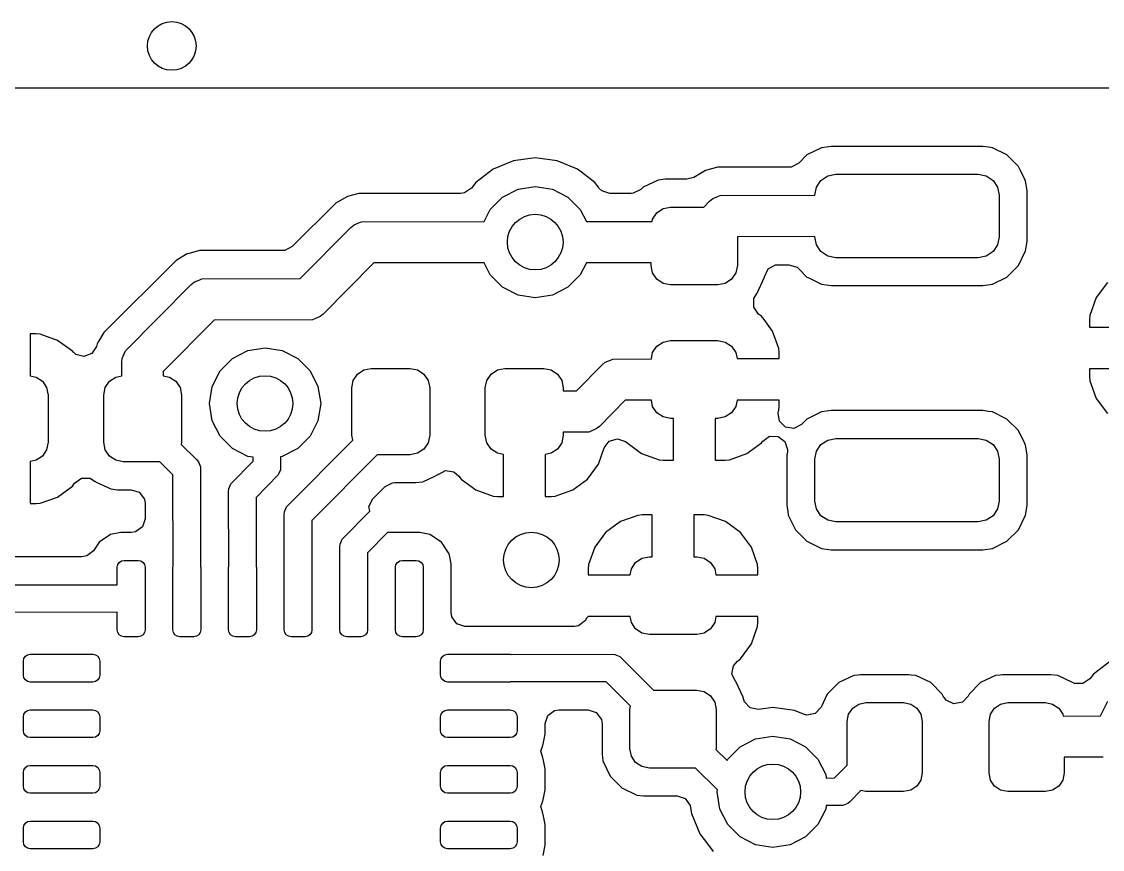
# Model space of a CAD drawing. Extents: x 4.8 to 5.96, y -4.25 to -3.64.
# Drawn here: x 5.2396 to 5.5455, y -3.877 to -3.6426 of the extents above; entities that cross this region are included whole.
import ezdxf

# ---------------------------------------------------------------- set-up
doc = ezdxf.new("R2010")
doc.units = 0
doc.header["$MEASUREMENT"] = 0
doc.layers.add('BLACK', color=7, linetype='CONTINUOUS')

msp = doc.modelspace()

# ---------------------------------------------------------------- linework, layer by layer
at = {"layer": 'BLACK', "linetype": 'CONTINUOUS'}
for p, q in [((4.80573, -3.66128), (5.95537, -3.66128)), ((5.46605, -3.67828), (5.46191, -3.68031)), ((5.46739, -3.67809), (5.46605, -3.67828)), ((5.46873, -3.67789), (5.46739, -3.67809)), ((5.5117, -3.67789), (5.46873, -3.67789)), ((5.51331, -3.67813), (5.5117, -3.67789)), ((5.51439, -3.67828), (5.51331, -3.67813)), ((5.51852, -3.68031), (5.51439, -3.67828)), ((5.37883, -3.68197), (5.37308, -3.68435)), ((5.385, -3.68115), (5.37883, -3.68197)), ((5.37883, -3.68197), (5.37883, -3.68197)), ((5.39117, -3.68197), (5.385, -3.68115)), ((5.385, -3.68115), (5.385, -3.68115)), ((5.39692, -3.68435), (5.39117, -3.68197)), ((5.39117, -3.68197), (5.39117, -3.68197)), ((5.45956, -3.68266), (5.45741, -3.68375)), ((5.46191, -3.68031), (5.45956, -3.68266)), ((5.46191, -3.68031), (5.46191, -3.68031)), ((5.46191, -3.68031), (5.46191, -3.68031)), ((5.52178, -3.68356), (5.51852, -3.68031)), ((5.51852, -3.68031), (5.51852, -3.68031)), ((5.37308, -3.68435), (5.36814, -3.68814)), ((5.37308, -3.68435), (5.37308, -3.68435)), ((5.39807, -3.68523), (5.39692, -3.68435)), ((5.39692, -3.68435), (5.39692, -3.68435)), ((5.39692, -3.68435), (5.39692, -3.68435)), ((5.40186, -3.68814), (5.39807, -3.68523)), ((5.43318, -3.68474), (5.42985, -3.68666)), ((5.43493, -3.68427), (5.43318, -3.68474)), ((5.43669, -3.6838), (5.43493, -3.68427)), ((5.4568, -3.6838), (5.43669, -3.6838)), ((5.45741, -3.68375), (5.4568, -3.6838)), ((5.46778, -3.68624), (5.47004, -3.68579)), ((5.47004, -3.68579), (5.51039, -3.68579)), ((5.51039, -3.68579), (5.51265, -3.68624)), ((5.52235, -3.68474), (5.52178, -3.68356)), ((5.52368, -3.68744), (5.52235, -3.68474)), ((5.36814, -3.68814), (5.36696, -3.68968)), ((5.36814, -3.68814), (5.36814, -3.68814)), ((5.40286, -3.68944), (5.40186, -3.68814)), ((5.40186, -3.68814), (5.40186, -3.68814)), ((5.40186, -3.68814), (5.40186, -3.68814)), ((5.41978, -3.68744), (5.4155, -3.68944)), ((5.42174, -3.68719), (5.41978, -3.68744)), ((5.41978, -3.68744), (5.41978, -3.68744)), ((5.4279, -3.68719), (5.42174, -3.68719)), ((5.42174, -3.68719), (5.42174, -3.68719)), ((5.42985, -3.68666), (5.4279, -3.68719)), ((5.46458, -3.68943), (5.46586, -3.68752)), ((5.46586, -3.68752), (5.46778, -3.68624)), ((5.51265, -3.68624), (5.51457, -3.68752)), ((5.51457, -3.68752), (5.51585, -3.68943)), ((5.5238, -3.6877), (5.52368, -3.68744)), ((5.52419, -3.69038), (5.5238, -3.6877)), ((5.33167, -3.69214), (5.32853, -3.69396)), ((5.33188, -3.69208), (5.33167, -3.69214)), ((5.33467, -3.69134), (5.33188, -3.69208)), ((5.33188, -3.69208), (5.33188, -3.69208)), ((5.33518, -3.6912), (5.33467, -3.69134)), ((5.36387, -3.6912), (5.33518, -3.6912)), ((5.36497, -3.69104), (5.36387, -3.6912)), ((5.36696, -3.68968), (5.36497, -3.69104)), ((5.37574, -3.69226), (5.38013, -3.69002)), ((5.38013, -3.69002), (5.385, -3.68925)), ((5.385, -3.68925), (5.38987, -3.69002)), ((5.38987, -3.69002), (5.39426, -3.69226)), ((5.40304, -3.68968), (5.40286, -3.68944)), ((5.40384, -3.69046), (5.40304, -3.68968)), ((5.40613, -3.6912), (5.40384, -3.69046)), ((5.41212, -3.6912), (5.40613, -3.6912)), ((5.41273, -3.69115), (5.41212, -3.6912)), ((5.41488, -3.69006), (5.41273, -3.69115)), ((5.4155, -3.68944), (5.41488, -3.69006)), ((5.4155, -3.68944), (5.4155, -3.68944)), ((5.4155, -3.68944), (5.4155, -3.68944)), ((5.43522, -3.69269), (5.43686, -3.69201)), ((5.43686, -3.69201), (5.43735, -3.69181)), ((5.43735, -3.69181), (5.46413, -3.69175)), ((5.46413, -3.69169), (5.46458, -3.68943)), ((5.46413, -3.69175), (5.46413, -3.69169)), ((5.51585, -3.68943), (5.5163, -3.69169)), ((5.5163, -3.69169), (5.5163, -3.7035)), ((5.52419, -3.70481), (5.52419, -3.69038)), ((5.32853, -3.69396), (5.31623, -3.70626)), ((5.37226, -3.69574), (5.37574, -3.69226)), ((5.39426, -3.69226), (5.39774, -3.69574)), ((5.4212, -3.6955), (5.42331, -3.69508)), ((5.42331, -3.69508), (5.4327, -3.69508)), ((5.4327, -3.69508), (5.43433, -3.69342)), ((5.43433, -3.69342), (5.43522, -3.69269)), ((5.37054, -3.69913), (5.37226, -3.69574)), ((5.39774, -3.69574), (5.39949, -3.69917)), ((5.41821, -3.69848), (5.41941, -3.69669)), ((5.41941, -3.69669), (5.4212, -3.6955)), ((5.31848, -3.7153), (5.33282, -3.70082)), ((5.33282, -3.70082), (5.33372, -3.70009)), ((5.33372, -3.70009), (5.33522, -3.69947)), ((5.33522, -3.69947), (5.33585, -3.69921)), ((5.33585, -3.69921), (5.37054, -3.69913)), ((5.39949, -3.69917), (5.41809, -3.69912)), ((5.41809, -3.69912), (5.41821, -3.69848)), ((5.46413, -3.70345), (5.4422, -3.7035)), ((5.4422, -3.7035), (5.4422, -3.71161)), ((5.46413, -3.7035), (5.46413, -3.70345)), ((5.46458, -3.70576), (5.46413, -3.7035)), ((5.5163, -3.7035), (5.51585, -3.70576)), ((5.28998, -3.7074), (5.28706, -3.70818)), ((5.31347, -3.7074), (5.28998, -3.7074)), ((5.31408, -3.70735), (5.31347, -3.7074)), ((5.31623, -3.70626), (5.31408, -3.70735)), ((5.46586, -3.70768), (5.46458, -3.70576)), ((5.51585, -3.70576), (5.51457, -3.70768)), ((5.5238, -3.7075), (5.52419, -3.70481)), ((5.28333, -3.71016), (5.26286, -3.73063)), ((5.28647, -3.70834), (5.28333, -3.71016)), ((5.28706, -3.70818), (5.28647, -3.70834)), ((5.28706, -3.70818), (5.28706, -3.70818)), ((5.46778, -3.70896), (5.46586, -3.70768)), ((5.47004, -3.70941), (5.46778, -3.70896)), ((5.51039, -3.70941), (5.47004, -3.70941)), ((5.51265, -3.70896), (5.51039, -3.70941)), ((5.51457, -3.70768), (5.51265, -3.70896)), ((5.52178, -3.71163), (5.5238, -3.7075)), ((5.33932, -3.7109), (5.32498, -3.72537)), ((5.37051, -3.71083), (5.33932, -3.7109)), ((5.37226, -3.71426), (5.37051, -3.71083)), ((5.39947, -3.71087), (5.39774, -3.71426)), ((5.4178, -3.71082), (5.39947, -3.71087)), ((5.4178, -3.71161), (5.4178, -3.71082)), ((5.41821, -3.71372), (5.4178, -3.71161)), ((5.4422, -3.71161), (5.44179, -3.71372)), ((5.44989, -3.71479), (5.45092, -3.71261)), ((5.45092, -3.71261), (5.45304, -3.71146)), ((5.45304, -3.71146), (5.45375, -3.7114)), ((5.45375, -3.7114), (5.4568, -3.7114)), ((5.4568, -3.7114), (5.45909, -3.71214)), ((5.45909, -3.71214), (5.45956, -3.71254)), ((5.45956, -3.71254), (5.46191, -3.71489)), ((5.51852, -3.71489), (5.52178, -3.71163)), ((5.28763, -3.71702), (5.28852, -3.71629)), ((5.28852, -3.71629), (5.29003, -3.71567)), ((5.29003, -3.71567), (5.29065, -3.71541)), ((5.29065, -3.71541), (5.31848, -3.7153)), ((5.37574, -3.71774), (5.37226, -3.71426)), ((5.39774, -3.71426), (5.39426, -3.71774)), ((5.41941, -3.71551), (5.41821, -3.71372)), ((5.4212, -3.71671), (5.41941, -3.71551)), ((5.44059, -3.71551), (5.4388, -3.71671)), ((5.44179, -3.71372), (5.44059, -3.71551)), ((5.44784, -3.71942), (5.44984, -3.71514)), ((5.44984, -3.71514), (5.44989, -3.71479)), ((5.46191, -3.71489), (5.46242, -3.71514)), ((5.46242, -3.71514), (5.46605, -3.71691)), ((5.51439, -3.71691), (5.51852, -3.71489)), ((5.54694, -3.71643), (5.54377, -3.72072)), ((5.26899, -3.73582), (5.28763, -3.71702)), ((5.38013, -3.71998), (5.37574, -3.71774)), ((5.39426, -3.71774), (5.38987, -3.71998)), ((5.42331, -3.71713), (5.4212, -3.71671)), ((5.43669, -3.71713), (5.42331, -3.71713)), ((5.4388, -3.71671), (5.43669, -3.71713)), ((5.44765, -3.7197), (5.44766, -3.71968)), ((5.44766, -3.71968), (5.44779, -3.71948)), ((5.44779, -3.71948), (5.44784, -3.71942)), ((5.46605, -3.71691), (5.46605, -3.71691)), ((5.46605, -3.71691), (5.46605, -3.71691)), ((5.46605, -3.71691), (5.46873, -3.7173)), ((5.46873, -3.7173), (5.46873, -3.7173)), ((5.46873, -3.7173), (5.5117, -3.7173)), ((5.5117, -3.7173), (5.51439, -3.71691)), ((5.5117, -3.7173), (5.5117, -3.7173)), ((5.385, -3.72075), (5.38013, -3.71998)), ((5.38987, -3.71998), (5.385, -3.72075)), ((5.44683, -3.72341), (5.44685, -3.721)), ((5.44685, -3.721), (5.44765, -3.7197)), ((5.44765, -3.7197), (5.44765, -3.7197)), ((5.54377, -3.72072), (5.542, -3.72576)), ((5.32498, -3.72537), (5.32408, -3.72611)), ((5.44823, -3.72537), (5.44683, -3.72341)), ((5.44908, -3.726), (5.44823, -3.72537)), ((5.542, -3.72576), (5.54189, -3.72696)), ((5.29412, -3.7271), (5.27971, -3.74162)), ((5.32195, -3.72699), (5.29412, -3.7271)), ((5.32283, -3.72663), (5.32195, -3.72699)), ((5.32408, -3.72611), (5.32283, -3.72663)), ((5.44979, -3.72696), (5.44908, -3.726)), ((5.44908, -3.726), (5.44908, -3.726)), ((5.45218, -3.7302), (5.44979, -3.72696)), ((5.54189, -3.72696), (5.54189, -3.72909)), ((5.2437, -3.73098), (5.24201, -3.73098)), ((5.24201, -3.73098), (5.24201, -3.73098)), ((5.24201, -3.73098), (5.24201, -3.74287)), ((5.24487, -3.73109), (5.2437, -3.73098)), ((5.2498, -3.73282), (5.24487, -3.73109)), ((5.26286, -3.73063), (5.2614, -3.73316)), ((5.26286, -3.73063), (5.26286, -3.73063)), ((5.45391, -3.73513), (5.45218, -3.7302)), ((5.54189, -3.72909), (5.54189, -3.72909)), ((5.54189, -3.72909), (5.5537, -3.72909)), ((5.254, -3.73592), (5.2498, -3.73282)), ((5.26084, -3.73453), (5.25953, -3.73655)), ((5.26104, -3.73378), (5.26084, -3.73453)), ((5.2614, -3.73316), (5.26104, -3.73378)), ((5.26104, -3.73378), (5.26104, -3.73378)), ((5.2614, -3.73316), (5.2614, -3.73316)), ((5.30366, -3.73573), (5.30852, -3.73496)), ((5.30852, -3.73496), (5.31339, -3.73573)), ((5.41821, -3.73628), (5.41941, -3.73449)), ((5.41941, -3.73449), (5.4212, -3.73329)), ((5.4212, -3.73329), (5.42331, -3.73287)), ((5.42331, -3.73287), (5.43669, -3.73287)), ((5.43669, -3.73287), (5.4388, -3.73329)), ((5.4388, -3.73329), (5.44059, -3.73449)), ((5.44059, -3.73449), (5.44179, -3.73628)), ((5.25421, -3.73613), (5.254, -3.73592)), ((5.25423, -3.73611), (5.25421, -3.73613)), ((5.25495, -3.73679), (5.25423, -3.73611)), ((5.25728, -3.73741), (5.25495, -3.73679)), ((5.25953, -3.73655), (5.25728, -3.73741)), ((5.26799, -3.7391), (5.26811, -3.73795)), ((5.26811, -3.73795), (5.26867, -3.73659)), ((5.26867, -3.73659), (5.26899, -3.73582)), ((5.29578, -3.74145), (5.29927, -3.73797)), ((5.29927, -3.73797), (5.30366, -3.73573)), ((5.31339, -3.73573), (5.31778, -3.73797)), ((5.31778, -3.73797), (5.32126, -3.74145)), ((5.40695, -3.73811), (5.41786, -3.73805)), ((5.41786, -3.73805), (5.41821, -3.73628)), ((5.44179, -3.73628), (5.44213, -3.73799)), ((5.44213, -3.73799), (5.45402, -3.73799)), ((5.45402, -3.7363), (5.45391, -3.73513)), ((5.45391, -3.73513), (5.45391, -3.73513)), ((5.45402, -3.73799), (5.45402, -3.7363)), ((5.45402, -3.73799), (5.45402, -3.73799)), ((5.26802, -3.74287), (5.26799, -3.7391)), ((5.33648, -3.74121), (5.33859, -3.7408)), ((5.33859, -3.7408), (5.34961, -3.7408)), ((5.34961, -3.7408), (5.35172, -3.74121)), ((5.37428, -3.74121), (5.37639, -3.7408)), ((5.37639, -3.7408), (5.38741, -3.7408)), ((5.38741, -3.7408), (5.38952, -3.74121)), ((5.39666, -3.74711), (5.40393, -3.73972)), ((5.40393, -3.73972), (5.40482, -3.73899)), ((5.40482, -3.73899), (5.40627, -3.73839)), ((5.40627, -3.73839), (5.40695, -3.73811)), ((5.5537, -3.74091), (5.54189, -3.74091)), ((5.54189, -3.74091), (5.54189, -3.74091)), ((5.54189, -3.74091), (5.54189, -3.74304)), ((5.24201, -3.74287), (5.24372, -3.74321)), ((5.24372, -3.74321), (5.24551, -3.74441)), ((5.26449, -3.74441), (5.26628, -3.74321)), ((5.26628, -3.74321), (5.26802, -3.74287)), ((5.27971, -3.74162), (5.27972, -3.74286)), ((5.27972, -3.74286), (5.28152, -3.74321)), ((5.28152, -3.74321), (5.28331, -3.74441)), ((5.29355, -3.74584), (5.29578, -3.74145)), ((5.32126, -3.74145), (5.3235, -3.74584)), ((5.3335, -3.7442), (5.33469, -3.74241)), ((5.33469, -3.74241), (5.33648, -3.74121)), ((5.35172, -3.74121), (5.35351, -3.74241)), ((5.35351, -3.74241), (5.35471, -3.7442)), ((5.37129, -3.7442), (5.37249, -3.74241)), ((5.37249, -3.74241), (5.37428, -3.74121)), ((5.38952, -3.74121), (5.39131, -3.74241)), ((5.39131, -3.74241), (5.3925, -3.7442)), ((5.54189, -3.74304), (5.542, -3.74424)), ((5.24551, -3.74441), (5.24671, -3.7462)), ((5.24671, -3.7462), (5.24713, -3.74831)), ((5.26287, -3.74831), (5.26329, -3.7462)), ((5.26329, -3.7462), (5.26449, -3.74441)), ((5.28331, -3.74441), (5.2845, -3.7462)), ((5.2845, -3.7462), (5.28492, -3.74831)), ((5.29278, -3.75071), (5.29355, -3.74584)), ((5.3235, -3.74584), (5.32427, -3.75071)), ((5.33308, -3.74631), (5.3335, -3.7442)), ((5.33308, -3.75969), (5.33308, -3.74631)), ((5.35471, -3.7442), (5.35513, -3.74631)), ((5.35513, -3.74631), (5.35513, -3.75969)), ((5.37087, -3.74631), (5.37129, -3.7442)), ((5.37087, -3.75969), (5.37087, -3.74631)), ((5.3925, -3.7442), (5.39292, -3.74631)), ((5.39292, -3.74631), (5.39292, -3.74713)), ((5.39292, -3.74713), (5.39666, -3.74711)), ((5.542, -3.74424), (5.542, -3.74424)), ((5.542, -3.74424), (5.54377, -3.74928)), ((5.24713, -3.74831), (5.24713, -3.76169)), ((5.26287, -3.76169), (5.26287, -3.74831)), ((5.28492, -3.74831), (5.28492, -3.76169)), ((5.41044, -3.74979), (5.40318, -3.75718)), ((5.41786, -3.74976), (5.41044, -3.74979)), ((5.41821, -3.75152), (5.41786, -3.74976)), ((5.44213, -3.7498), (5.44179, -3.75152)), ((5.45402, -3.7498), (5.44213, -3.7498)), ((5.45402, -3.7515), (5.45402, -3.7498)), ((5.45402, -3.7498), (5.45402, -3.7498)), ((5.54377, -3.74928), (5.54694, -3.75357)), ((5.29355, -3.75557), (5.29278, -3.75071)), ((5.32427, -3.75071), (5.3235, -3.75557)), ((5.41941, -3.75331), (5.41821, -3.75152)), ((5.4212, -3.7545), (5.41941, -3.75331)), ((5.44059, -3.75331), (5.4388, -3.7545)), ((5.44179, -3.75152), (5.44059, -3.75331)), ((5.45375, -3.7533), (5.45388, -3.7528)), ((5.45413, -3.75568), (5.45375, -3.7533)), ((5.45388, -3.7528), (5.45391, -3.75267)), ((5.45391, -3.75267), (5.45402, -3.7515)), ((5.46605, -3.75309), (5.46191, -3.75511)), ((5.46739, -3.75289), (5.46605, -3.75309)), ((5.46873, -3.7527), (5.46739, -3.75289)), ((5.5117, -3.7527), (5.46873, -3.7527)), ((5.51331, -3.75293), (5.5117, -3.7527)), ((5.51439, -3.75309), (5.51331, -3.75293)), ((5.51852, -3.75511), (5.51439, -3.75309)), ((5.29578, -3.75996), (5.29355, -3.75557)), ((5.3235, -3.75557), (5.32126, -3.75996)), ((5.42331, -3.75492), (5.4212, -3.7545)), ((5.42409, -3.75492), (5.42331, -3.75492)), ((5.42409, -3.76673), (5.42409, -3.75492)), ((5.43669, -3.75492), (5.43591, -3.75492)), ((5.43591, -3.75492), (5.43591, -3.76673)), ((5.4388, -3.7545), (5.43669, -3.75492)), ((5.45583, -3.75738), (5.45413, -3.75568)), ((5.46191, -3.75511), (5.46036, -3.75666)), ((5.46191, -3.75511), (5.46191, -3.75511)), ((5.52178, -3.75837), (5.51852, -3.75511)), ((5.51852, -3.75511), (5.51852, -3.75511)), ((5.40015, -3.75879), (5.39292, -3.75884)), ((5.39292, -3.75884), (5.39292, -3.75969)), ((5.40118, -3.75837), (5.40015, -3.75879)), ((5.40228, -3.75791), (5.40118, -3.75837)), ((5.40318, -3.75718), (5.40228, -3.75791)), ((5.45821, -3.75776), (5.45583, -3.75738)), ((5.46036, -3.75666), (5.45821, -3.75776)), ((5.52281, -3.76048), (5.52178, -3.75837)), ((5.24713, -3.76169), (5.24671, -3.7638)), ((5.26329, -3.7638), (5.26287, -3.76169)), ((5.28492, -3.76169), (5.28481, -3.76227)), ((5.28481, -3.76227), (5.28916, -3.76659)), ((5.29927, -3.76345), (5.29578, -3.75996)), ((5.3146, -3.77994), (5.33336, -3.7611)), ((5.32126, -3.75996), (5.31778, -3.76345)), ((5.33336, -3.7611), (5.33308, -3.75969)), ((5.35471, -3.7618), (5.35351, -3.76359)), ((5.35513, -3.75969), (5.35471, -3.7618)), ((5.37129, -3.7618), (5.37087, -3.75969)), ((5.37249, -3.76359), (5.37129, -3.7618)), ((5.3925, -3.7618), (5.39131, -3.76359)), ((5.39292, -3.75969), (5.3925, -3.7618)), ((5.4045, -3.76329), (5.40596, -3.76137)), ((5.40596, -3.76137), (5.40827, -3.76068)), ((5.40827, -3.76068), (5.41054, -3.76147)), ((5.41054, -3.76147), (5.4109, -3.76178)), ((5.4109, -3.76178), (5.41512, -3.7649)), ((5.44488, -3.7649), (5.44908, -3.7618)), ((5.44908, -3.7618), (5.44938, -3.76139)), ((5.44908, -3.7618), (5.44908, -3.7618)), ((5.44938, -3.76139), (5.45134, -3.75999)), ((5.45134, -3.75999), (5.45375, -3.76001)), ((5.45375, -3.76001), (5.45569, -3.76144)), ((5.45569, -3.76144), (5.45641, -3.76373)), ((5.46458, -3.76424), (5.46586, -3.76232)), ((5.46586, -3.76232), (5.46778, -3.76104)), ((5.46778, -3.76104), (5.47004, -3.76059)), ((5.47004, -3.76059), (5.51039, -3.76059)), ((5.51039, -3.76059), (5.51265, -3.76104)), ((5.51265, -3.76104), (5.51457, -3.76232)), ((5.51457, -3.76232), (5.51585, -3.76424)), ((5.52345, -3.76178), (5.52281, -3.76048)), ((5.5238, -3.7625), (5.52345, -3.76178)), ((5.52419, -3.76519), (5.5238, -3.7625)), ((5.24671, -3.7638), (5.24551, -3.76559)), ((5.26449, -3.76559), (5.26329, -3.7638)), ((5.30366, -3.76568), (5.29927, -3.76345)), ((5.31778, -3.76345), (5.31339, -3.76568)), ((5.34028, -3.7652), (5.32174, -3.78382)), ((5.34961, -3.7652), (5.34028, -3.7652)), ((5.35172, -3.76479), (5.34961, -3.7652)), ((5.35351, -3.76359), (5.35172, -3.76479)), ((5.37428, -3.76479), (5.37249, -3.76359)), ((5.37599, -3.76513), (5.37428, -3.76479)), ((5.37599, -3.77702), (5.37599, -3.76513)), ((5.38952, -3.76479), (5.3878, -3.76513)), ((5.3878, -3.76513), (5.3878, -3.77702)), ((5.39131, -3.76359), (5.38952, -3.76479)), ((5.4029, -3.76788), (5.4045, -3.76329)), ((5.41512, -3.7649), (5.42005, -3.76662)), ((5.43995, -3.76662), (5.44488, -3.7649)), ((5.45627, -3.76495), (5.45624, -3.76519)), ((5.45624, -3.76519), (5.45624, -3.77962)), ((5.45637, -3.76427), (5.45627, -3.76495)), ((5.45641, -3.76373), (5.45637, -3.76427)), ((5.46413, -3.7665), (5.46458, -3.76424)), ((5.51585, -3.76424), (5.5163, -3.7665)), ((5.52419, -3.77962), (5.52419, -3.76519)), ((5.24372, -3.76679), (5.24201, -3.76713)), ((5.24201, -3.76713), (5.24201, -3.77902)), ((5.24551, -3.76559), (5.24372, -3.76679)), ((5.26628, -3.76679), (5.26449, -3.76559)), ((5.26839, -3.7672), (5.26628, -3.76679)), ((5.2787, -3.7672), (5.26839, -3.7672)), ((5.28244, -3.77092), (5.2787, -3.7672)), ((5.28916, -3.76659), (5.28965, -3.76719)), ((5.28965, -3.76719), (5.29024, -3.76861)), ((5.29024, -3.76861), (5.2903, -3.797)), ((5.29885, -3.77342), (5.30513, -3.76705)), ((5.30512, -3.76592), (5.30366, -3.76568)), ((5.30513, -3.76705), (5.30512, -3.76592)), ((5.31339, -3.76568), (5.31292, -3.76576)), ((5.31292, -3.76576), (5.31294, -3.76873)), ((5.3998, -3.77208), (5.4029, -3.76788)), ((5.42005, -3.76662), (5.42122, -3.76673)), ((5.42122, -3.76673), (5.42409, -3.76673)), ((5.42409, -3.76673), (5.42409, -3.76673)), ((5.43591, -3.76673), (5.43591, -3.76673)), ((5.43591, -3.76673), (5.43878, -3.76673)), ((5.43878, -3.76673), (5.43995, -3.76662)), ((5.43995, -3.76662), (5.43995, -3.76662)), ((5.46413, -3.77831), (5.46413, -3.7665)), ((5.5163, -3.7665), (5.5163, -3.77831)), ((5.2825, -3.79681), (5.28244, -3.77092)), ((5.31227, -3.77092), (5.30599, -3.77729)), ((5.31235, -3.77072), (5.31227, -3.77092)), ((5.31286, -3.7695), (5.31235, -3.77072)), ((5.31294, -3.76873), (5.31286, -3.7695)), ((5.35314, -3.77284), (5.3566, -3.77123)), ((5.3566, -3.77123), (5.35742, -3.77084)), ((5.35742, -3.77084), (5.35748, -3.77079)), ((5.35748, -3.77079), (5.35757, -3.77074)), ((5.35757, -3.77074), (5.3577, -3.77065)), ((5.3577, -3.77065), (5.35771, -3.77067)), ((5.35771, -3.77067), (5.35962, -3.76969)), ((5.35962, -3.76969), (5.362, -3.77007)), ((5.362, -3.77007), (5.36337, -3.77123)), ((5.36337, -3.77123), (5.364, -3.77208)), ((5.2498, -3.77718), (5.254, -3.77408)), ((5.254, -3.77408), (5.25463, -3.77323)), ((5.254, -3.77408), (5.254, -3.77408)), ((5.25463, -3.77323), (5.25659, -3.77183)), ((5.25659, -3.77183), (5.259, -3.77185)), ((5.259, -3.77185), (5.2603, -3.77265)), ((5.2603, -3.77265), (5.2603, -3.77265)), ((5.2603, -3.77265), (5.26032, -3.77266)), ((5.26032, -3.77266), (5.26052, -3.77279)), ((5.26052, -3.77279), (5.26058, -3.77284)), ((5.26058, -3.77284), (5.26486, -3.77484)), ((5.29826, -3.77483), (5.29885, -3.77342)), ((5.33904, -3.77769), (5.34249, -3.77424)), ((5.34249, -3.77424), (5.34464, -3.77315)), ((5.34464, -3.77315), (5.34525, -3.7731)), ((5.34525, -3.7731), (5.35118, -3.7731)), ((5.35118, -3.7731), (5.35119, -3.7731)), ((5.35119, -3.7731), (5.35314, -3.77284)), ((5.35314, -3.77284), (5.35314, -3.77284)), ((5.364, -3.77208), (5.364, -3.77208)), ((5.364, -3.77208), (5.3682, -3.77518)), ((5.3956, -3.77518), (5.3998, -3.77208)), ((5.3998, -3.77208), (5.3998, -3.77208)), ((5.24487, -3.77891), (5.2498, -3.77718)), ((5.26486, -3.77484), (5.26681, -3.7751)), ((5.26681, -3.7751), (5.27065, -3.7751)), ((5.27065, -3.7751), (5.27294, -3.77584)), ((5.27294, -3.77584), (5.27436, -3.77779)), ((5.27436, -3.77779), (5.27455, -3.779)), ((5.29819, -3.7756), (5.29826, -3.77483)), ((5.29824, -3.79683), (5.29819, -3.7756)), ((5.30599, -3.77729), (5.30604, -3.79698)), ((5.33794, -3.7799), (5.339, -3.77773)), ((5.339, -3.77773), (5.33904, -3.77769)), ((5.3682, -3.77518), (5.37313, -3.77691)), ((5.37313, -3.77691), (5.3743, -3.77702)), ((5.3743, -3.77702), (5.37599, -3.77702)), ((5.3878, -3.77702), (5.3878, -3.77702)), ((5.3878, -3.77702), (5.3895, -3.77702)), ((5.3895, -3.77702), (5.39067, -3.77691)), ((5.39067, -3.77691), (5.3956, -3.77518)), ((5.39067, -3.77691), (5.39067, -3.77691)), ((5.24201, -3.77902), (5.24201, -3.77902)), ((5.24201, -3.77902), (5.2437, -3.77902)), ((5.2437, -3.77902), (5.24487, -3.77891)), ((5.24487, -3.77891), (5.24487, -3.77891)), ((5.27455, -3.779), (5.27455, -3.78333)), ((5.31401, -3.78136), (5.3146, -3.77994)), ((5.33817, -3.78122), (5.33794, -3.7799)), ((5.45624, -3.77962), (5.45647, -3.78122)), ((5.46458, -3.78057), (5.46413, -3.77831)), ((5.46586, -3.78248), (5.46458, -3.78057)), ((5.51585, -3.78057), (5.51457, -3.78248)), ((5.5163, -3.77831), (5.51585, -3.78057)), ((5.5238, -3.7823), (5.52419, -3.77962)), ((5.27455, -3.78333), (5.2738, -3.78562)), ((5.31394, -3.78213), (5.31401, -3.78136)), ((5.31398, -3.79686), (5.31394, -3.78213)), ((5.32174, -3.78382), (5.32178, -3.79695)), ((5.33035, -3.78914), (5.33817, -3.78122)), ((5.41405, -3.78238), (5.40912, -3.7841)), ((5.41522, -3.78227), (5.41405, -3.78238)), ((5.41405, -3.78238), (5.41405, -3.78238)), ((5.41809, -3.78227), (5.41522, -3.78227)), ((5.41809, -3.79408), (5.41809, -3.78227)), ((5.41809, -3.78227), (5.41809, -3.78227)), ((5.43278, -3.78227), (5.42991, -3.78227)), ((5.42991, -3.78227), (5.42991, -3.78227)), ((5.42991, -3.78227), (5.42991, -3.79408)), ((5.43395, -3.78238), (5.43278, -3.78227)), ((5.43888, -3.7841), (5.43395, -3.78238)), ((5.45647, -3.78122), (5.45663, -3.7823)), ((5.45663, -3.7823), (5.45812, -3.78535)), ((5.46778, -3.78376), (5.46586, -3.78248)), ((5.47004, -3.78421), (5.46778, -3.78376)), ((5.51265, -3.78376), (5.51039, -3.78421)), ((5.51457, -3.78248), (5.51265, -3.78376)), ((5.52178, -3.78644), (5.5238, -3.7823)), ((5.2738, -3.78562), (5.27185, -3.78703)), ((5.40912, -3.7841), (5.40492, -3.7872)), ((5.44308, -3.7872), (5.43888, -3.7841)), ((5.45812, -3.78535), (5.45865, -3.78644)), ((5.45865, -3.78644), (5.46191, -3.78969)), ((5.51039, -3.78421), (5.47004, -3.78421)), ((5.51852, -3.78969), (5.52178, -3.78644)), ((5.26155, -3.78998), (5.25994, -3.79238)), ((5.26481, -3.7878), (5.26155, -3.78998)), ((5.26155, -3.78998), (5.26155, -3.78998)), ((5.26769, -3.78722), (5.26481, -3.7878)), ((5.26481, -3.7878), (5.26481, -3.7878)), ((5.27065, -3.78722), (5.26769, -3.78722)), ((5.26769, -3.78722), (5.26769, -3.78722)), ((5.26769, -3.78722), (5.26769, -3.78722)), ((5.27185, -3.78703), (5.27065, -3.78722)), ((5.32976, -3.79056), (5.33035, -3.78914)), ((5.34319, -3.78724), (5.3375, -3.79301)), ((5.34979, -3.78722), (5.34319, -3.78724)), ((5.35231, -3.78722), (5.34979, -3.78722)), ((5.35519, -3.7878), (5.35231, -3.78722)), ((5.35231, -3.78722), (5.35231, -3.78722)), ((5.35845, -3.78998), (5.35519, -3.7878)), ((5.35519, -3.7878), (5.35519, -3.7878)), ((5.35519, -3.7878), (5.35519, -3.7878)), ((5.35519, -3.7878), (5.35519, -3.7878)), ((5.36063, -3.79324), (5.35845, -3.78998)), ((5.35845, -3.78998), (5.35845, -3.78998)), ((5.40492, -3.7872), (5.40182, -3.7914)), ((5.40492, -3.7872), (5.40492, -3.7872)), ((5.44618, -3.7914), (5.44308, -3.7872)), ((5.44308, -3.7872), (5.44308, -3.7872)), ((5.46191, -3.78969), (5.46396, -3.7907)), ((5.51439, -3.79172), (5.51852, -3.78969)), ((5.25994, -3.79238), (5.25805, -3.79387)), ((5.32969, -3.79132), (5.32976, -3.79056)), ((5.32971, -3.79695), (5.32969, -3.79132)), ((5.3375, -3.79301), (5.33751, -3.79686)), ((5.40182, -3.7914), (5.40009, -3.79633)), ((5.44791, -3.79633), (5.44618, -3.7914)), ((5.46396, -3.7907), (5.46605, -3.79172)), ((5.46605, -3.79172), (5.46605, -3.79172)), ((5.46605, -3.79172), (5.46605, -3.79172)), ((5.46605, -3.79172), (5.46873, -3.79211)), ((5.46873, -3.79211), (5.46873, -3.79211)), ((5.46873, -3.79211), (5.5117, -3.79211)), ((5.5117, -3.79211), (5.51439, -3.79172)), ((5.5117, -3.79211), (5.5117, -3.79211)), ((5.2567, -3.79411), (5.2196, -3.79411)), ((5.25805, -3.79387), (5.2567, -3.79411)), ((5.26684, -3.79633), (5.26727, -3.79569)), ((5.26727, -3.79569), (5.26791, -3.79527)), ((5.26791, -3.79527), (5.26866, -3.79512)), ((5.26866, -3.79512), (5.2726, -3.79512)), ((5.2726, -3.79512), (5.27335, -3.79527)), ((5.27335, -3.79527), (5.27399, -3.79569)), ((5.27399, -3.79569), (5.27442, -3.79633)), ((5.34558, -3.79633), (5.34601, -3.79569)), ((5.34601, -3.79569), (5.34665, -3.79527)), ((5.34665, -3.79527), (5.3474, -3.79512)), ((5.3474, -3.79512), (5.35134, -3.79512)), ((5.35134, -3.79512), (5.35209, -3.79527)), ((5.35209, -3.79527), (5.35273, -3.79569)), ((5.35273, -3.79569), (5.35316, -3.79633)), ((5.3608, -3.79408), (5.36063, -3.79324)), ((5.3612, -3.79611), (5.3608, -3.79408)), ((5.3612, -3.79612), (5.3612, -3.79611)), ((5.3612, -3.7975), (5.3612, -3.79612)), ((5.41221, -3.79748), (5.41341, -3.79569)), ((5.41341, -3.79569), (5.4152, -3.7945)), ((5.4152, -3.7945), (5.41731, -3.79408)), ((5.41731, -3.79408), (5.41809, -3.79408)), ((5.42991, -3.79408), (5.43069, -3.79408)), ((5.43069, -3.79408), (5.4328, -3.7945)), ((5.4328, -3.7945), (5.43459, -3.79569)), ((5.43459, -3.79569), (5.43579, -3.79748)), ((5.26669, -3.79709), (5.26684, -3.79633)), ((5.26669, -3.80201), (5.26669, -3.79709)), ((5.27442, -3.79633), (5.27457, -3.79709)), ((5.27457, -3.79709), (5.27457, -3.8148)), ((5.28244, -3.79709), (5.2825, -3.79681)), ((5.28244, -3.8148), (5.28244, -3.79709)), ((5.2903, -3.797), (5.29031, -3.79709)), ((5.29031, -3.79709), (5.29031, -3.8148)), ((5.29819, -3.79709), (5.29824, -3.79683)), ((5.29819, -3.8148), (5.29819, -3.79709)), ((5.30604, -3.79698), (5.30606, -3.79709)), ((5.30606, -3.79709), (5.30606, -3.8148)), ((5.31394, -3.79709), (5.31398, -3.79686)), ((5.31394, -3.8148), (5.31394, -3.79709)), ((5.32178, -3.79695), (5.32181, -3.79709)), ((5.32181, -3.79709), (5.32181, -3.8148)), ((5.32969, -3.79709), (5.32971, -3.79695)), ((5.32969, -3.8148), (5.32969, -3.79709)), ((5.33751, -3.79686), (5.33756, -3.79709)), ((5.33756, -3.79709), (5.33756, -3.8148)), ((5.34543, -3.79709), (5.34558, -3.79633)), ((5.34543, -3.8148), (5.34543, -3.79709)), ((5.35316, -3.79633), (5.35331, -3.79709)), ((5.35331, -3.79709), (5.35331, -3.8148)), ((5.3612, -3.8099), (5.3612, -3.7975)), ((5.40009, -3.79633), (5.39998, -3.7975)), ((5.39998, -3.7975), (5.39998, -3.7992)), ((5.39998, -3.7992), (5.39998, -3.7992)), ((5.39998, -3.7992), (5.41187, -3.7992)), ((5.41187, -3.7992), (5.41221, -3.79748)), ((5.43579, -3.79748), (5.43613, -3.7992)), ((5.43613, -3.7992), (5.44802, -3.7992)), ((5.44802, -3.7975), (5.44791, -3.79633)), ((5.44791, -3.79633), (5.44791, -3.79633)), ((5.44802, -3.7992), (5.44802, -3.7975)), ((5.44802, -3.7992), (5.44802, -3.7992)), ((5.21213, -3.80207), (5.26669, -3.80201)), ((5.26669, -3.80981), (5.21214, -3.80987)), ((5.26669, -3.8148), (5.26669, -3.80981)), ((5.36139, -3.81111), (5.3612, -3.8099)), ((5.36281, -3.81305), (5.36139, -3.81111)), ((5.39998, -3.81101), (5.39945, -3.81154)), ((5.41187, -3.81101), (5.39998, -3.81101)), ((5.41221, -3.81272), (5.41187, -3.81101)), ((5.43613, -3.81101), (5.43579, -3.81272)), ((5.44802, -3.81101), (5.43613, -3.81101)), ((5.44802, -3.8127), (5.44802, -3.81101)), ((5.44802, -3.81101), (5.44802, -3.81101)), ((5.3651, -3.8138), (5.36281, -3.81305)), ((5.39609, -3.8138), (5.3651, -3.8138)), ((5.39729, -3.81361), (5.39609, -3.8138)), ((5.39924, -3.81219), (5.39729, -3.81361)), ((5.39945, -3.81154), (5.39924, -3.81219)), ((5.41341, -3.81451), (5.41221, -3.81272)), ((5.4152, -3.81571), (5.41341, -3.81451)), ((5.43459, -3.81451), (5.4328, -3.81571)), ((5.43579, -3.81272), (5.43459, -3.81451)), ((5.44618, -3.8188), (5.44791, -3.81387)), ((5.44791, -3.81387), (5.44802, -3.8127)), ((5.26684, -3.81556), (5.26669, -3.8148)), ((5.26727, -3.8162), (5.26684, -3.81556)), ((5.26791, -3.81662), (5.26727, -3.8162)), ((5.26866, -3.81677), (5.26791, -3.81662)), ((5.2726, -3.81677), (5.26866, -3.81677)), ((5.27335, -3.81662), (5.2726, -3.81677)), ((5.27399, -3.8162), (5.27335, -3.81662)), ((5.27442, -3.81556), (5.27399, -3.8162)), ((5.27457, -3.8148), (5.27442, -3.81556)), ((5.28259, -3.81556), (5.28244, -3.8148)), ((5.28302, -3.8162), (5.28259, -3.81556)), ((5.28366, -3.81662), (5.28302, -3.8162)), ((5.28441, -3.81677), (5.28366, -3.81662)), ((5.28835, -3.81677), (5.28441, -3.81677)), ((5.2891, -3.81662), (5.28835, -3.81677)), ((5.28974, -3.8162), (5.2891, -3.81662)), ((5.29017, -3.81556), (5.28974, -3.8162)), ((5.29031, -3.8148), (5.29017, -3.81556)), ((5.29834, -3.81556), (5.29819, -3.8148)), ((5.29877, -3.8162), (5.29834, -3.81556)), ((5.2994, -3.81662), (5.29877, -3.8162)), ((5.30016, -3.81677), (5.2994, -3.81662)), ((5.30409, -3.81677), (5.30016, -3.81677)), ((5.30485, -3.81662), (5.30409, -3.81677)), ((5.30549, -3.8162), (5.30485, -3.81662)), ((5.30591, -3.81556), (5.30549, -3.8162)), ((5.30606, -3.8148), (5.30591, -3.81556)), ((5.31409, -3.81556), (5.31394, -3.8148)), ((5.31451, -3.8162), (5.31409, -3.81556)), ((5.31515, -3.81662), (5.31451, -3.8162)), ((5.31591, -3.81677), (5.31515, -3.81662)), ((5.31984, -3.81677), (5.31591, -3.81677)), ((5.3206, -3.81662), (5.31984, -3.81677)), ((5.32123, -3.8162), (5.3206, -3.81662)), ((5.32166, -3.81556), (5.32123, -3.8162)), ((5.32181, -3.8148), (5.32166, -3.81556)), ((5.32983, -3.81556), (5.32969, -3.8148)), ((5.33026, -3.8162), (5.32983, -3.81556)), ((5.3309, -3.81662), (5.33026, -3.8162)), ((5.33165, -3.81677), (5.3309, -3.81662)), ((5.33559, -3.81677), (5.33165, -3.81677)), ((5.33634, -3.81662), (5.33559, -3.81677)), ((5.33698, -3.8162), (5.33634, -3.81662)), ((5.33741, -3.81556), (5.33698, -3.8162)), ((5.33756, -3.8148), (5.33741, -3.81556)), ((5.34558, -3.81556), (5.34543, -3.8148)), ((5.34601, -3.8162), (5.34558, -3.81556)), ((5.34665, -3.81662), (5.34601, -3.8162)), ((5.3474, -3.81677), (5.34665, -3.81662)), ((5.35134, -3.81677), (5.3474, -3.81677)), ((5.35209, -3.81662), (5.35134, -3.81677)), ((5.35273, -3.8162), (5.35209, -3.81662)), ((5.35316, -3.81556), (5.35273, -3.8162)), ((5.35331, -3.8148), (5.35316, -3.81556)), ((5.41731, -3.81613), (5.4152, -3.81571)), ((5.43069, -3.81613), (5.41731, -3.81613)), ((5.4328, -3.81571), (5.43069, -3.81613)), ((5.44308, -3.823), (5.44618, -3.8188)), ((5.24012, -3.82366), (5.24027, -3.82291)), ((5.24012, -3.8276), (5.24012, -3.82366)), ((5.24027, -3.82291), (5.24069, -3.82227)), ((5.24069, -3.82227), (5.24133, -3.82184)), ((5.24133, -3.82184), (5.24209, -3.82169)), ((5.24209, -3.82169), (5.2598, -3.82169)), ((5.2598, -3.82169), (5.26056, -3.82184)), ((5.26056, -3.82184), (5.2612, -3.82227)), ((5.2612, -3.82227), (5.26162, -3.82291)), ((5.26162, -3.82291), (5.26177, -3.82366)), ((5.26177, -3.82366), (5.26177, -3.8276)), ((5.35823, -3.82366), (5.35838, -3.82291)), ((5.35823, -3.8276), (5.35823, -3.82366)), ((5.35838, -3.82291), (5.3588, -3.82227)), ((5.3588, -3.82227), (5.35944, -3.82184)), ((5.35944, -3.82184), (5.3602, -3.82169)), ((5.3602, -3.82169), (5.37791, -3.82169)), ((5.37791, -3.82169), (5.3782, -3.82175)), ((5.3782, -3.82175), (5.40673, -3.82169)), ((5.40673, -3.82169), (5.4075, -3.82177)), ((5.4075, -3.82177), (5.40892, -3.82236)), ((5.40892, -3.82236), (5.41849, -3.83187)), ((5.44107, -3.825), (5.44223, -3.82363)), ((5.44223, -3.82363), (5.44308, -3.823)), ((5.44308, -3.823), (5.44308, -3.823)), ((5.54793, -3.8236), (5.54299, -3.82739)), ((5.44069, -3.82738), (5.44107, -3.825)), ((5.24027, -3.82835), (5.24012, -3.8276)), ((5.24069, -3.82899), (5.24027, -3.82835)), ((5.24133, -3.82942), (5.24069, -3.82899)), ((5.24209, -3.82957), (5.24133, -3.82942)), ((5.2598, -3.82957), (5.24209, -3.82957)), ((5.26056, -3.82942), (5.2598, -3.82957)), ((5.2612, -3.82899), (5.26056, -3.82942)), ((5.26162, -3.82835), (5.2612, -3.82899)), ((5.26177, -3.8276), (5.26162, -3.82835)), ((5.35838, -3.82835), (5.35823, -3.8276)), ((5.3588, -3.82899), (5.35838, -3.82835)), ((5.35944, -3.82942), (5.3588, -3.82899)), ((5.3602, -3.82957), (5.35944, -3.82942)), ((5.36906, -3.82957), (5.3602, -3.82957)), ((5.37791, -3.82957), (5.36906, -3.82957)), ((5.378, -3.82955), (5.37791, -3.82957)), ((5.40504, -3.8295), (5.378, -3.82955)), ((5.41199, -3.83641), (5.40504, -3.8295)), ((5.44167, -3.82929), (5.44069, -3.82738)), ((5.44165, -3.8293), (5.44167, -3.82929)), ((5.44174, -3.82943), (5.44165, -3.8293)), ((5.44179, -3.82952), (5.44174, -3.82943)), ((5.44184, -3.82958), (5.44179, -3.82952)), ((5.44384, -3.83386), (5.44184, -3.82958)), ((5.44184, -3.82958), (5.44184, -3.82958)), ((5.44184, -3.82958), (5.44184, -3.82958)), ((5.47091, -3.82973), (5.46762, -3.83302)), ((5.47513, -3.82776), (5.47091, -3.82973)), ((5.47642, -3.82759), (5.47513, -3.82776)), ((5.47513, -3.82776), (5.47513, -3.82776)), ((5.47706, -3.82751), (5.47642, -3.82759)), ((5.49078, -3.82751), (5.47706, -3.82751)), ((5.49143, -3.82759), (5.49078, -3.82751)), ((5.49271, -3.82776), (5.49143, -3.82759)), ((5.49693, -3.82973), (5.49271, -3.82776)), ((5.50022, -3.83302), (5.49693, -3.82973)), ((5.49693, -3.82973), (5.49693, -3.82973)), ((5.49693, -3.82973), (5.49693, -3.82973)), ((5.51107, -3.82973), (5.50778, -3.83302)), ((5.51529, -3.82776), (5.51107, -3.82973)), ((5.51657, -3.82759), (5.51529, -3.82776)), ((5.51529, -3.82776), (5.51529, -3.82776)), ((5.51722, -3.82751), (5.51657, -3.82759)), ((5.53094, -3.82751), (5.51722, -3.82751)), ((5.53287, -3.82776), (5.53094, -3.82751)), ((5.53709, -3.82973), (5.53287, -3.82776)), ((5.53728, -3.82982), (5.53709, -3.82973)), ((5.53762, -3.82996), (5.53728, -3.82982)), ((5.54201, -3.82866), (5.54003, -3.83002)), ((5.54299, -3.82739), (5.54201, -3.82866)), ((5.54299, -3.82739), (5.54299, -3.82739)), ((5.41849, -3.83187), (5.43069, -3.83187)), ((5.43069, -3.83187), (5.4328, -3.83229)), ((5.4328, -3.83229), (5.43459, -3.83349)), ((5.54003, -3.83002), (5.53762, -3.82996)), ((5.43459, -3.83349), (5.43579, -3.83528)), ((5.43579, -3.83528), (5.4362, -3.83739)), ((5.44386, -3.834), (5.44384, -3.83386)), ((5.44421, -3.83517), (5.44386, -3.834)), ((5.44586, -3.83691), (5.44421, -3.83517)), ((5.46762, -3.83302), (5.4659, -3.8367)), ((5.47485, -3.83696), (5.47657, -3.83581)), ((5.47657, -3.83581), (5.47861, -3.8354)), ((5.47861, -3.8354), (5.48924, -3.8354)), ((5.48924, -3.8354), (5.49127, -3.83581)), ((5.49127, -3.83581), (5.49299, -3.83696)), ((5.50047, -3.83355), (5.50022, -3.83302)), ((5.50022, -3.83302), (5.50022, -3.83302)), ((5.50022, -3.83302), (5.50022, -3.83302)), ((5.50134, -3.83475), (5.50047, -3.83355)), ((5.50352, -3.83577), (5.50134, -3.83475)), ((5.50589, -3.83531), (5.50352, -3.83577)), ((5.50753, -3.83355), (5.50589, -3.83531)), ((5.50778, -3.83302), (5.50753, -3.83355)), ((5.51501, -3.83696), (5.51673, -3.83581)), ((5.51673, -3.83581), (5.51876, -3.8354)), ((5.51876, -3.8354), (5.52939, -3.8354)), ((5.52939, -3.8354), (5.53143, -3.83581)), ((5.53143, -3.83581), (5.53315, -3.83696)), ((5.54499, -3.83916), (5.54711, -3.835)), ((5.24012, -3.83941), (5.24027, -3.83866)), ((5.24027, -3.83866), (5.24069, -3.83802)), ((5.24069, -3.83802), (5.24133, -3.83759)), ((5.24133, -3.83759), (5.24209, -3.83744)), ((5.24209, -3.83744), (5.2598, -3.83744)), ((5.2598, -3.83744), (5.26056, -3.83759)), ((5.26056, -3.83759), (5.2612, -3.83802)), ((5.2612, -3.83802), (5.26162, -3.83866)), ((5.26162, -3.83866), (5.26177, -3.83941)), ((5.35823, -3.83941), (5.35838, -3.83866)), ((5.35838, -3.83866), (5.3588, -3.83802)), ((5.3588, -3.83802), (5.35944, -3.83759)), ((5.35944, -3.83759), (5.3602, -3.83744)), ((5.3602, -3.83744), (5.37791, -3.83744)), ((5.37791, -3.83744), (5.37867, -3.83759)), ((5.37867, -3.83759), (5.37931, -3.83802)), ((5.37931, -3.83802), (5.37973, -3.83866)), ((5.37973, -3.83866), (5.37988, -3.83941)), ((5.38852, -3.83907), (5.39047, -3.83765)), ((5.39047, -3.83765), (5.39167, -3.83746)), ((5.39167, -3.83746), (5.4, -3.83746)), ((5.4, -3.83746), (5.40229, -3.8382)), ((5.40229, -3.8382), (5.40371, -3.84015)), ((5.4118, -3.83739), (5.41199, -3.83641)), ((5.4118, -3.84841), (5.4118, -3.83739)), ((5.4362, -3.83739), (5.4362, -3.84841)), ((5.44823, -3.83735), (5.44586, -3.83691)), ((5.45224, -3.83682), (5.44823, -3.83735)), ((5.45842, -3.83764), (5.45224, -3.83682)), ((5.45224, -3.83682), (5.45224, -3.83682)), ((5.46088, -3.83866), (5.45842, -3.83764)), ((5.45842, -3.83764), (5.45842, -3.83764)), ((5.45842, -3.83764), (5.45842, -3.83764)), ((5.4619, -3.83892), (5.46088, -3.83866)), ((5.46426, -3.83846), (5.4619, -3.83892)), ((5.4659, -3.8367), (5.46426, -3.83846)), ((5.47329, -3.84072), (5.4737, -3.83868)), ((5.4737, -3.83868), (5.47485, -3.83696)), ((5.49299, -3.83696), (5.49415, -3.83868)), ((5.49415, -3.83868), (5.49455, -3.84072)), ((5.51345, -3.84072), (5.51385, -3.83868)), ((5.51385, -3.83868), (5.51501, -3.83696)), ((5.53315, -3.83696), (5.5343, -3.83868)), ((5.5343, -3.83868), (5.5344, -3.83919)), ((5.24012, -3.84335), (5.24012, -3.83941)), ((5.26177, -3.83941), (5.26177, -3.84335)), ((5.35823, -3.84335), (5.35823, -3.83941)), ((5.37988, -3.83941), (5.37988, -3.84335)), ((5.38778, -3.84136), (5.38852, -3.83907)), ((5.38778, -3.84432), (5.38778, -3.84136)), ((5.40371, -3.84015), (5.4039, -3.84136)), ((5.4039, -3.84136), (5.4039, -3.84998)), ((5.47329, -3.85313), (5.47329, -3.84072)), ((5.49455, -3.84072), (5.49455, -3.85528)), ((5.51345, -3.85528), (5.51345, -3.84072)), ((5.5344, -3.83919), (5.54499, -3.83916)), ((5.24027, -3.8441), (5.24012, -3.84335)), ((5.24069, -3.84474), (5.24027, -3.8441)), ((5.24133, -3.84517), (5.24069, -3.84474)), ((5.2612, -3.84474), (5.26056, -3.84517)), ((5.26162, -3.8441), (5.2612, -3.84474)), ((5.26177, -3.84335), (5.26162, -3.8441)), ((5.35838, -3.8441), (5.35823, -3.84335)), ((5.3588, -3.84474), (5.35838, -3.8441)), ((5.35944, -3.84517), (5.3588, -3.84474)), ((5.37931, -3.84474), (5.37867, -3.84517)), ((5.37973, -3.8441), (5.37931, -3.84474)), ((5.37988, -3.84335), (5.37973, -3.8441)), ((5.3872, -3.84719), (5.38778, -3.84432)), ((5.44738, -3.84569), (5.45224, -3.84492)), ((5.45224, -3.84492), (5.45711, -3.84569)), ((5.24209, -3.84531), (5.24133, -3.84517)), ((5.2598, -3.84531), (5.24209, -3.84531)), ((5.26056, -3.84517), (5.2598, -3.84531)), ((5.3602, -3.84531), (5.35944, -3.84517)), ((5.37791, -3.84531), (5.3602, -3.84531)), ((5.37867, -3.84517), (5.37791, -3.84531)), ((5.38662, -3.8491), (5.38712, -3.84757)), ((5.38706, -3.84755), (5.3872, -3.84719)), ((5.38712, -3.84757), (5.38706, -3.84755)), ((5.3872, -3.84719), (5.3872, -3.84719)), ((5.4395, -3.85141), (5.44299, -3.84793)), ((5.44299, -3.84793), (5.44738, -3.84569)), ((5.45711, -3.84569), (5.4615, -3.84793)), ((5.4615, -3.84793), (5.46498, -3.85141)), ((5.38714, -3.85092), (5.38662, -3.8491)), ((5.38706, -3.85095), (5.38714, -3.85092)), ((5.3872, -3.85131), (5.38706, -3.85095)), ((5.4039, -3.84998), (5.4039, -3.84998)), ((5.4039, -3.84998), (5.40416, -3.85193)), ((5.41221, -3.85052), (5.4118, -3.84841)), ((5.41341, -3.85231), (5.41221, -3.85052)), ((5.4362, -3.84841), (5.43616, -3.84864)), ((5.43616, -3.84864), (5.43931, -3.85178)), ((5.54576, -3.85086), (5.53471, -3.85089)), ((5.53471, -3.85089), (5.53471, -3.85528)), ((5.24027, -3.8544), (5.24069, -3.85377)), ((5.24069, -3.85377), (5.24133, -3.85334)), ((5.24133, -3.85334), (5.24209, -3.85319)), ((5.24209, -3.85319), (5.2598, -3.85319)), ((5.2598, -3.85319), (5.26056, -3.85334)), ((5.26056, -3.85334), (5.2612, -3.85377)), ((5.2612, -3.85377), (5.26162, -3.8544)), ((5.35838, -3.8544), (5.3588, -3.85377)), ((5.3588, -3.85377), (5.35944, -3.85334)), ((5.35944, -3.85334), (5.3602, -3.85319)), ((5.3602, -3.85319), (5.37791, -3.85319)), ((5.37791, -3.85319), (5.37867, -3.85334)), ((5.37867, -3.85334), (5.37931, -3.85377)), ((5.37931, -3.85377), (5.37973, -3.8544)), ((5.38778, -3.85419), (5.3872, -3.85131)), ((5.3872, -3.85131), (5.3872, -3.85131)), ((5.38778, -3.86007), (5.38778, -3.85419)), ((5.40416, -3.85193), (5.40416, -3.85193)), ((5.40416, -3.85193), (5.40616, -3.85622)), ((5.4152, -3.8535), (5.41341, -3.85231)), ((5.41731, -3.85392), (5.4152, -3.8535)), ((5.4304, -3.85392), (5.41731, -3.85392)), ((5.43659, -3.86007), (5.4304, -3.85392)), ((5.43931, -3.85178), (5.4395, -3.85141)), ((5.46498, -3.85141), (5.46722, -3.8558)), ((5.46971, -3.85674), (5.47329, -3.85313)), ((5.24012, -3.85516), (5.24027, -3.8544)), ((5.24012, -3.85909), (5.24012, -3.85516)), ((5.26162, -3.8544), (5.26177, -3.85516)), ((5.26177, -3.85516), (5.26177, -3.85909)), ((5.35823, -3.85516), (5.35838, -3.8544)), ((5.35823, -3.85909), (5.35823, -3.85516)), ((5.37973, -3.8544), (5.37988, -3.85516)), ((5.37988, -3.85516), (5.37988, -3.85909)), ((5.40616, -3.85622), (5.40616, -3.85622)), ((5.40616, -3.85622), (5.40616, -3.85622)), ((5.40616, -3.85622), (5.4095, -3.85956)), ((5.46722, -3.8558), (5.46737, -3.85675)), ((5.46737, -3.85675), (5.46971, -3.85674)), ((5.49415, -3.85732), (5.49299, -3.85904)), ((5.49455, -3.85528), (5.49415, -3.85732)), ((5.51385, -3.85732), (5.51345, -3.85528)), ((5.51501, -3.85904), (5.51385, -3.85732)), ((5.5343, -3.85732), (5.53315, -3.85904)), ((5.53471, -3.85528), (5.5343, -3.85732)), ((5.24027, -3.85985), (5.24012, -3.85909)), ((5.24069, -3.86049), (5.24027, -3.85985)), ((5.26162, -3.85985), (5.2612, -3.86049)), ((5.26177, -3.85909), (5.26162, -3.85985)), ((5.35838, -3.85985), (5.35823, -3.85909)), ((5.3588, -3.86049), (5.35838, -3.85985)), ((5.37973, -3.85985), (5.37931, -3.86049)), ((5.37988, -3.85909), (5.37973, -3.85985)), ((5.3872, -3.86294), (5.38778, -3.86007)), ((5.4095, -3.85956), (5.41378, -3.86156)), ((5.4365, -3.86067), (5.43659, -3.86007)), ((5.47715, -3.86031), (5.47404, -3.86345)), ((5.47861, -3.8606), (5.47715, -3.86031)), ((5.49127, -3.86019), (5.48924, -3.8606)), ((5.49299, -3.85904), (5.49127, -3.86019)), ((5.51673, -3.86019), (5.51501, -3.85904)), ((5.51876, -3.8606), (5.51673, -3.86019)), ((5.53143, -3.86019), (5.52939, -3.8606)), ((5.53315, -3.85904), (5.53143, -3.86019)), ((5.24133, -3.86091), (5.24069, -3.86049)), ((5.24209, -3.86106), (5.24133, -3.86091)), ((5.2598, -3.86106), (5.24209, -3.86106)), ((5.26056, -3.86091), (5.2598, -3.86106)), ((5.2612, -3.86049), (5.26056, -3.86091)), ((5.35944, -3.86091), (5.3588, -3.86049)), ((5.3602, -3.86106), (5.35944, -3.86091)), ((5.37791, -3.86106), (5.3602, -3.86106)), ((5.37867, -3.86091), (5.37791, -3.86106)), ((5.37931, -3.86049), (5.37867, -3.86091)), ((5.38662, -3.86485), (5.38712, -3.86332)), ((5.38706, -3.8633), (5.3872, -3.86294)), ((5.38712, -3.86332), (5.38706, -3.8633)), ((5.3872, -3.86294), (5.3872, -3.86294)), ((5.41378, -3.86156), (5.41574, -3.86181)), ((5.41574, -3.86181), (5.42513, -3.86181)), ((5.42513, -3.86181), (5.42742, -3.86256)), ((5.42742, -3.86256), (5.42884, -3.86451)), ((5.43727, -3.86554), (5.4365, -3.86067)), ((5.47404, -3.86345), (5.47344, -3.86394)), ((5.48924, -3.8606), (5.47861, -3.8606)), ((5.52939, -3.8606), (5.51876, -3.8606)), ((5.38714, -3.86667), (5.38662, -3.86485)), ((5.42884, -3.86451), (5.42899, -3.8652)), ((5.42899, -3.8652), (5.42921, -3.86684)), ((5.4395, -3.86993), (5.43727, -3.86554)), ((5.46722, -3.86554), (5.46498, -3.86993)), ((5.46738, -3.86455), (5.46722, -3.86554)), ((5.47202, -3.86453), (5.46738, -3.86455)), ((5.47344, -3.86394), (5.47202, -3.86453)), ((5.24027, -3.87015), (5.24069, -3.86951)), ((5.24069, -3.86951), (5.24133, -3.86909)), ((5.24133, -3.86909), (5.24209, -3.86894)), ((5.24209, -3.86894), (5.2598, -3.86894)), ((5.2598, -3.86894), (5.26056, -3.86909)), ((5.26056, -3.86909), (5.2612, -3.86951)), ((5.2612, -3.86951), (5.26162, -3.87015)), ((5.35838, -3.87015), (5.3588, -3.86951)), ((5.3588, -3.86951), (5.35944, -3.86909)), ((5.35944, -3.86909), (5.3602, -3.86894)), ((5.3602, -3.86894), (5.37791, -3.86894)), ((5.37791, -3.86894), (5.37867, -3.86909)), ((5.37867, -3.86909), (5.37931, -3.86951)), ((5.37931, -3.86951), (5.37973, -3.87015)), ((5.38706, -3.8667), (5.38714, -3.86667)), ((5.3872, -3.86706), (5.38706, -3.8667)), ((5.38778, -3.86993), (5.3872, -3.86706)), ((5.3872, -3.86706), (5.3872, -3.86706)), ((5.42921, -3.86684), (5.43159, -3.87259)), ((5.24012, -3.87091), (5.24027, -3.87015)), ((5.24012, -3.87484), (5.24012, -3.87091)), ((5.26162, -3.87015), (5.26177, -3.87091)), ((5.26177, -3.87091), (5.26177, -3.87484)), ((5.35823, -3.87091), (5.35838, -3.87015)), ((5.35823, -3.87484), (5.35823, -3.87091)), ((5.37973, -3.87015), (5.37988, -3.87091)), ((5.37988, -3.87091), (5.37988, -3.87484)), ((5.38778, -3.87581), (5.38778, -3.86993)), ((5.43159, -3.87259), (5.43159, -3.87259)), ((5.43159, -3.87259), (5.43407, -3.87581)), ((5.44299, -3.87341), (5.4395, -3.86993)), ((5.46498, -3.86993), (5.4615, -3.87341)), ((5.24027, -3.8756), (5.24012, -3.87484)), ((5.24069, -3.87623), (5.24027, -3.8756)), ((5.26162, -3.8756), (5.2612, -3.87623)), ((5.26177, -3.87484), (5.26162, -3.8756)), ((5.35838, -3.8756), (5.35823, -3.87484)), ((5.3588, -3.87623), (5.35838, -3.8756)), ((5.37973, -3.8756), (5.37931, -3.87623)), ((5.37988, -3.87484), (5.37973, -3.8756)), ((5.44738, -3.87565), (5.44299, -3.87341)), ((5.45224, -3.87642), (5.44738, -3.87565)), ((5.45711, -3.87565), (5.45224, -3.87642)), ((5.4615, -3.87341), (5.45711, -3.87565)), ((5.24133, -3.87666), (5.24069, -3.87623)), ((5.24209, -3.87681), (5.24133, -3.87666)), ((5.2598, -3.87681), (5.24209, -3.87681)), ((5.26056, -3.87666), (5.2598, -3.87681)), ((5.2612, -3.87623), (5.26056, -3.87666)), ((5.35944, -3.87666), (5.3588, -3.87623)), ((5.3602, -3.87681), (5.35944, -3.87666)), ((5.37791, -3.87681), (5.3602, -3.87681)), ((5.37867, -3.87666), (5.37791, -3.87681)), ((5.37931, -3.87623), (5.37867, -3.87666)), ((5.3872, -3.87869), (5.38778, -3.87581)), ((5.43407, -3.87581), (5.43538, -3.87753))]:
    msp.add_line(p, q, dxfattribs=at)
at = {"layer": 'BLACK'}
for centre, radius in [((5.28213, -3.64945), 0.00689), ((5.385, -3.705), 0.00787), ((5.30852, -3.75071), 0.00787), ((5.3839, -3.795), 0.00787), ((5.45224, -3.86067), 0.00787)]:
    msp.add_circle(centre, radius, dxfattribs=at)

doc.saveas('drawing.dxf')
